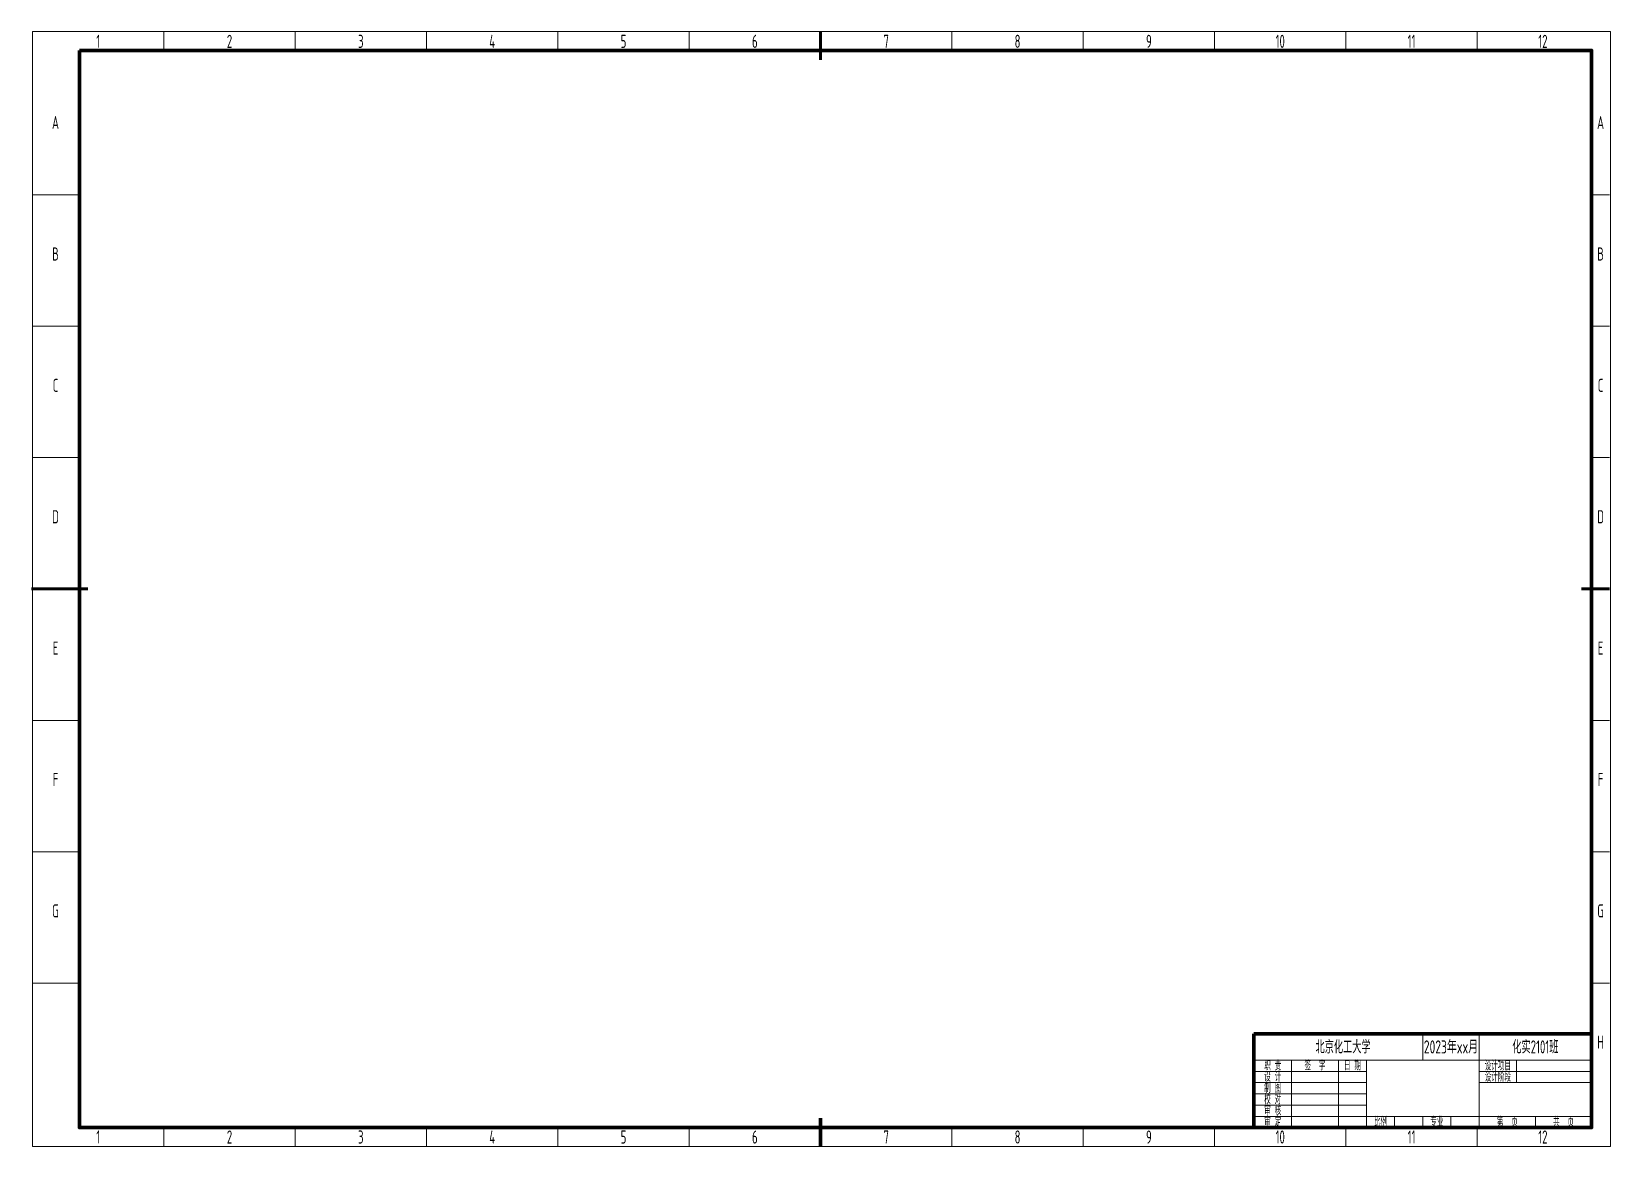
# Model space of a CAD drawing. Header units: millimetres. Extents: x 188 to 4449, y -134 to 1415.
# Drawn here: x 188 to 1030, y 221 to 815 of the extents above; entities that cross this region are included whole.
import ezdxf

# ---------------------------------------------------------------- set-up
doc = ezdxf.new("R2010")
doc.units = ezdxf.units.MM
doc.layers.add('1-图框', color=7, linetype='Continuous', lineweight=15)
doc.styles.add('国标汉字', font='gbenor.shx', dxfattribs={"width": 0.7, "height": 5, "bigfont": 'gbcbig.shx'})
doc.styles.add('图框数字', font='gbenor.shx', dxfattribs={"width": 0.75, "bigfont": 'gbcbig.shx'})

msp = doc.modelspace()

# ---------------------------------------------------------------- linework, layer by layer
at = {"color": 7, "lineweight": 18, "true_color": 0xffffff}
msp.add_lwpolyline([(188.73, 814.51), (1029.73, 814.51), (1029.73, 220.51), (188.73, 220.51)], close=True, dxfattribs=at)
at = {"color": 7, "lineweight": 70, "true_color": 0xffffff}
msp.add_lwpolyline([(213.73, 804.51), (1019.73, 804.51), (1019.73, 230.51), (213.73, 230.51)], close=True, dxfattribs=at)
at = {"layer": '1-图框', "color": 7, "lineweight": 18, "true_color": 0xffffff}
for p, q in [((188.73, 814.51), (1029.73, 814.51)), ((188.73, 814.51), (188.73, 220.51)), ((258.73, 814.51), (258.73, 804.51)), ((328.73, 814.51), (328.73, 804.51)), ((398.73, 814.51), (398.73, 804.51)), ((468.73, 814.51), (468.73, 804.51)), ((538.73, 814.51), (538.73, 804.51)), ((678.73, 814.51), (678.73, 804.51)), ((748.73, 814.51), (748.73, 804.51)), ((818.73, 814.51), (818.73, 804.51)), ((888.73, 814.51), (888.73, 804.51)), ((958.73, 814.51), (958.73, 804.51)), ((1029.73, 814.51), (1029.73, 220.51)), ((188.47, 727.51), (213.47, 727.51)), ((1019.72, 727.51), (1029.23, 727.51)), ((188.47, 657.51), (213.47, 657.51)), ((1019.72, 657.51), (1029.23, 657.51)), ((188.47, 587.51), (213.47, 587.51)), ((1019.72, 587.51), (1029.23, 587.51)), ((188.47, 447.51), (213.47, 447.51)), ((1019.72, 447.51), (1029.23, 447.51)), ((188.47, 377.51), (213.47, 377.51)), ((1019.72, 377.51), (1029.23, 377.51)), ((188.47, 307.51), (213.47, 307.51)), ((1019.72, 307.51), (1029.23, 307.51)), ((839.73, 266.51), (1019.73, 266.51)), ((859.73, 266.51), (859.73, 230.51)), ((258.73, 230.51), (258.73, 220.51)), ((328.73, 230.51), (328.73, 220.51)), ((398.73, 230.51), (398.73, 220.51)), ((468.73, 230.51), (468.73, 220.51)), ((538.73, 230.51), (538.73, 220.51)), ((608.73, 230.51), (608.73, 220.51)), ((608.73, 230.51), (608.73, 220.51)), ((678.73, 230.51), (678.73, 220.51)), ((748.73, 230.51), (748.73, 220.51)), ((818.73, 230.51), (818.73, 220.51)), ((888.73, 230.51), (888.73, 220.51)), ((958.73, 230.51), (958.73, 220.51)), ((258.73, 220.51), (188.73, 220.51)), ((328.73, 220.51), (258.73, 220.51)), ((398.73, 220.51), (328.73, 220.51)), ((468.73, 220.51), (398.73, 220.51)), ((538.73, 220.51), (468.73, 220.51)), ((608.73, 220.51), (538.73, 220.51)), ((678.73, 220.51), (608.73, 220.51)), ((1029.73, 220.51), (678.73, 220.51))]:
    msp.add_line(p, q, dxfattribs=at)
at = {"layer": '1-图框', "color": 7, "lineweight": 60, "true_color": 0xffffff}
for p, q in [((608.73, 814.51), (608.73, 799.51)), ((188.23, 517.51), (218.23, 517.51)), ((1029.23, 517.51), (1014.23, 517.51))]:
    msp.add_line(p, q, dxfattribs=at)
at = {"layer": '1-图框', "color": 7, "lineweight": 70, "true_color": 0xffffff}
for p, q in [((1019.73, 280.51), (839.73, 280.51)), ((839.73, 280.51), (839.73, 230.51)), ((1019.73, 280.51), (1019.73, 230.51)), ((608.73, 220.51), (608.73, 235.51)), ((839.73, 230.51), (1019.73, 230.51))]:
    msp.add_line(p, q, dxfattribs=at)
at = {"layer": '1-图框', "lineweight": 18}
for p, q in [((929.73, 266.51), (929.73, 280.51)), ((959.73, 266.51), (959.73, 280.51)), ((959.73, 266.51), (959.73, 280.51)), ((884.73, 266.51), (884.73, 230.51)), ((899.73, 230.51), (899.73, 266.51)), ((899.73, 230.51), (899.73, 266.51)), ((959.73, 266.51), (959.73, 230.51)), ((979.73, 266.51), (979.73, 254.51)), ((979.73, 266.51), (979.73, 254.51)), ((839.73, 260.51), (899.73, 260.51)), ((839.73, 254.51), (899.73, 254.51)), ((959.73, 260.51), (1019.73, 260.51)), ((959.73, 254.51), (1019.73, 254.51)), ((839.73, 248.51), (899.73, 248.51)), ((839.73, 242.51), (899.73, 242.51)), ((839.73, 236.51), (1019.73, 236.51)), ((914.73, 230.51), (914.73, 236.51)), ((914.73, 230.51), (914.73, 236.51)), ((929.73, 230.51), (929.73, 236.51)), ((929.73, 230.51), (929.73, 236.51)), ((944.73, 230.51), (944.73, 236.51)), ((944.73, 230.51), (944.73, 236.51)), ((989.73, 230.51), (989.73, 236.51)), ((989.73, 230.51), (989.73, 236.51))]:
    msp.add_line(p, q, dxfattribs=at)

# ---------------------------------------------------------------- texts
at = {"layer": '1-图框', "color": 7, "lineweight": 18, "true_color": 0xffffff, "char_height": 7, "attachment_point": 5, "style": '国标汉字'}
for s, width, heights, insert in [('1', 70, [0], (223.73, 809.32)), ('2', 70, [0], (293.73, 809.32)), ('3', 70, [0], (363.73, 809.32)), ('4', 70, [0], (433.73, 809.32)), ('5', 70, [0], (503.73, 809.32)), ('6', 70, [0], (573.73, 809.32)), ('7', 70, [0], (643.73, 809.32)), ('8', 70, [0], (713.73, 809.32)), ('9', 70, [0], (783.73, 809.32)), ('10', 70, [0], (853.73, 809.32)), ('11', 70, [0], (923.73, 809.32)), ('12', 70, [0], (993.73, 809.32)), ('A', 25, [3.5], (200.97, 766.01)), ('A', 25, [3.5], (1024.47, 766.01)), ('B', 25, [3.5], (200.97, 696.01)), ('B', 25, [3.5], (1024.47, 696.01)), ('C', 25, [3.5], (200.97, 626.01)), ('C', 25, [3.5], (1024.47, 626.01)), ('D', 25, [3.5], (200.97, 556.01)), ('D', 25, [3.5], (1024.47, 556.01)), ('E', 25, [3.5], (200.97, 486.01)), ('E', 25, [3.5], (1024.47, 486.01)), ('F', 25, [3.5], (200.97, 416.01)), ('F', 25, [3.5], (1024.47, 416.01)), ('G', 25, [3.5], (200.97, 346.01)), ('G', 25, [3.5], (1024.47, 346.01)), ('H', 25, [3.5], (1024.47, 276.01)), ('1', 70, [0], (223.73, 225.51)), ('2', 70, [0], (293.73, 225.51)), ('3', 70, [0], (363.73, 225.51)), ('4', 70, [0], (433.73, 225.51)), ('5', 70, [0], (503.73, 225.51)), ('6', 70, [0], (573.73, 225.51)), ('7', 70, [0], (643.73, 225.51)), ('8', 70, [0], (713.73, 225.51)), ('9', 70, [0], (783.73, 225.51)), ('10', 70, [0], (853.73, 225.51)), ('11', 70, [0], (923.73, 225.51)), ('12', 70, [0], (993.73, 225.51))]:
    msp.add_mtext_dynamic_manual_height_columns(s, width=width, gutter_width=12.5, heights=heights, dxfattribs=dict(at, insert=insert))
at = {"layer": '1-图框', "lineweight": 18, "attachment_point": 5}
for s, width, insert, char_height, style in [('北京化工大学', 95, (887.23, 273.51), 7, '国标汉字'), ('北京化工大学', 95, (887.23, 273.51), 7, '国标汉字'), ('2023年xx月', 29.7676, (944.73, 273.51), 7, '图框数字'), ('化实2101班', 60, (989.73, 273.51), 7, '国标汉字'), ('化实2101班', 60, (989.73, 273.51), 7, '国标汉字'), ('职 责', 20, (849.73, 263.51), 5, '国标汉字'), ('职 责', 20, (849.73, 263.51), 5, '国标汉字'), ('签  字', 25, (872.23, 263.51), 5, '国标汉字'), ('签  字', 25, (872.23, 263.51), 5, '国标汉字'), ('日 期', 15, (892.23, 263.51), 5, '国标汉字'), ('日 期', 15, (892.23, 263.51), 5, '国标汉字'), ('设计项目', 20, (969.73, 263.51), 5, '国标汉字'), ('设计项目', 20, (969.73, 263.51), 5, '国标汉字'), ('制 图', 20, (849.73, 251.51), 5, '国标汉字'), ('制 图', 20, (849.73, 251.51), 5, '国标汉字'), ('设 计', 20, (849.73, 257.51), 5, '国标汉字'), ('设 计', 20, (849.73, 257.51), 5, '国标汉字'), ('设计阶段', 20, (969.73, 257.51), 5, '国标汉字'), ('设计阶段', 20, (969.73, 257.51), 5, '国标汉字'), ('校 对', 20, (849.73, 245.51), 5, '国标汉字'), ('校 对', 20, (849.73, 245.51), 5, '国标汉字'), ('审 核', 20, (849.73, 239.51), 5, '国标汉字'), ('审 核', 20, (849.73, 239.51), 5, '国标汉字'), ('审 定', 20, (849.73, 233.51), 5, '国标汉字'), ('审 定', 20, (849.73, 233.51), 5, '国标汉字'), ('比例', 15, (907.23, 233.51), 5, '国标汉字'), ('比例', 15, (907.23, 233.51), 5, '国标汉字'), ('专业', 15, (937.23, 233.51), 5, '国标汉字'), ('专业', 15, (937.23, 233.51), 5, '国标汉字'), ('第  页', 30, (974.73, 233.51), 5, '国标汉字'), ('共  页', 30, (1004.73, 233.51), 5, '国标汉字')]:
    msp.add_mtext_dynamic_manual_height_columns(s, width=width, gutter_width=12.5, heights=[0], dxfattribs=dict(at, insert=insert, char_height=char_height, style=style))

doc.saveas('drawing.dxf')
